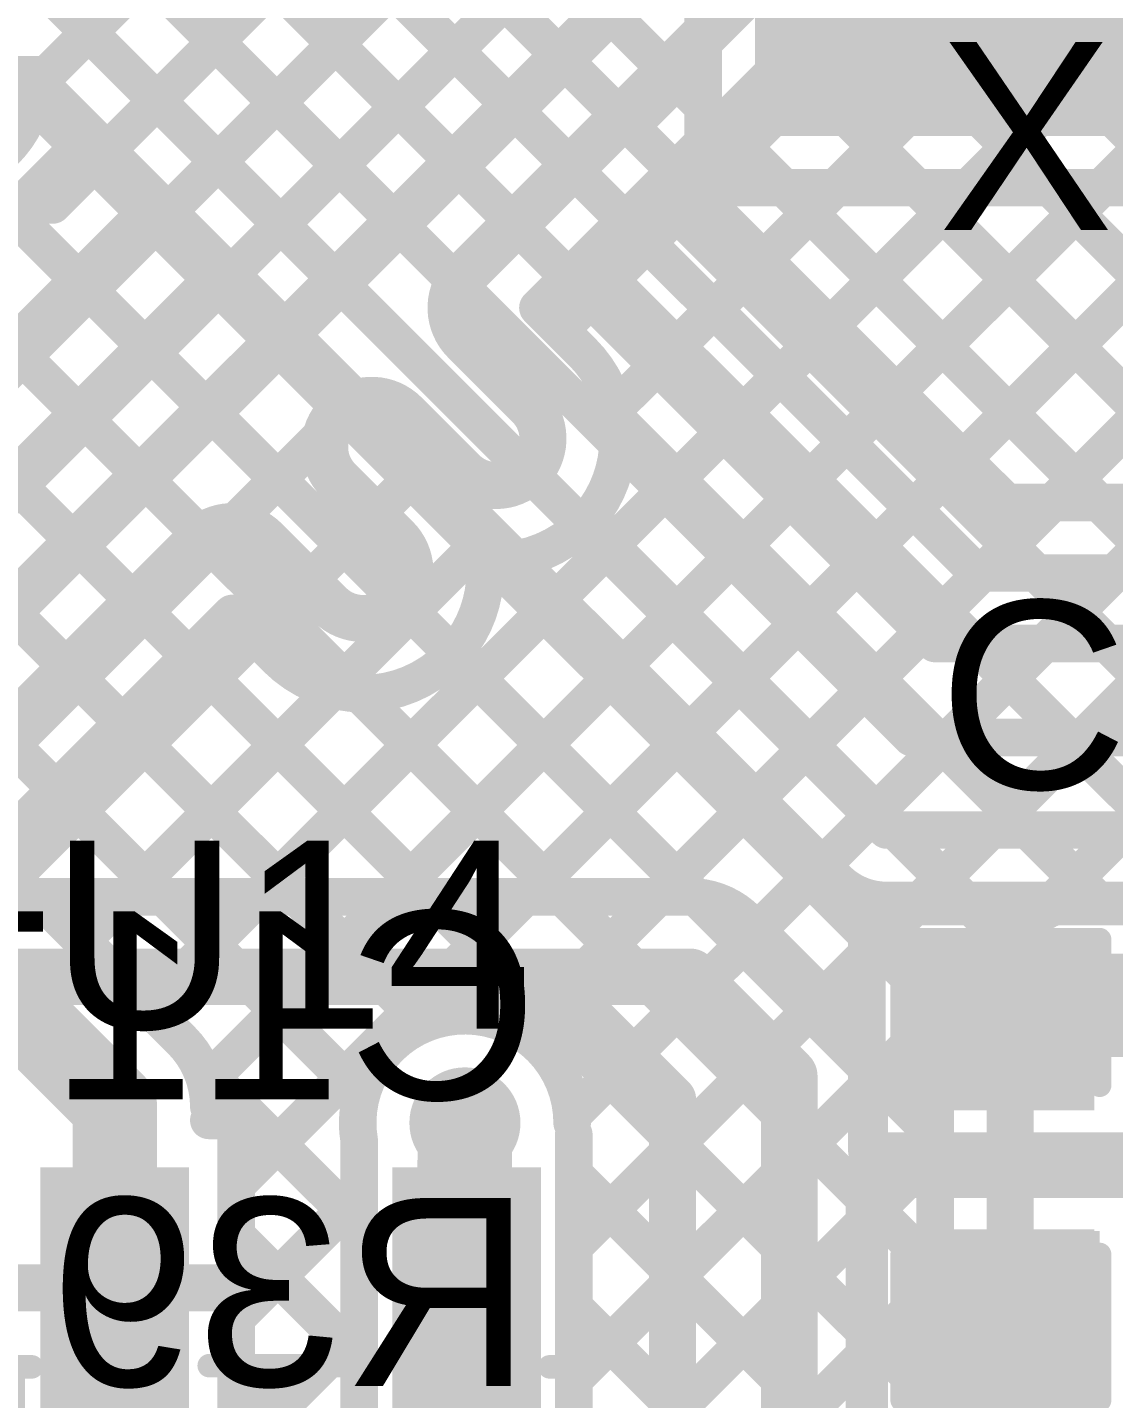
# Model space of a CAD drawing. Header units: millimetres. Extents: x -0.64 to 2.98, y -0.65 to 2.86.
# Drawn here: x 1.339 to 1.57, y -0.1967 to 0.0951 of the extents above; entities that cross this region are included whole.
import ezdxf

# ---------------------------------------------------------------- set-up
doc = ezdxf.new("R2010")
doc.units = ezdxf.units.MM
doc.header["$MEASUREMENT"] = 0
for name, color, linetype in [('BottomLayer', 5, 'Continuous'), ('BottomOverlay', 54, 'Continuous'), ('BottomSolder', 6, 'Continuous'), ('Mechanical2', 216, 'Continuous'), ('TopLayer', 1, 'Continuous'), ('TopOverlay', 2, 'Continuous'), ('TopPaste', 8, 'Continuous'), ('TopSolder', 216, 'Continuous'), ('ViaHoleLayer', 16, 'Continuous')]:
    doc.layers.add(name, color=color, linetype=linetype)
doc.styles.add('Arial', font='', dxfattribs={"height": 0.2})
doc.styles.get('Arial').set_extended_font_data('Arial')

# ---------------------------------------------------------------- blocks, each defined once
blk = doc.blocks.new('C___0603_58')
at = {"layer": 'TopLayer'}
for points in [[(-0.015, 0.0175), (-0.015, -0.0175), (-0.045, -0.0175), (-0.045, 0.0175)], [(0.045, 0.0175), (0.045, -0.0175), (0.015, -0.0175), (0.015, 0.0175)]]:
    blk.add_hatch(color=1, dxfattribs=at).paths.add_polyline_path(points)
at = {"layer": 'TopPaste'}
for points in [[(-0.015, 0.0175), (-0.015, -0.0175), (-0.045, -0.0175), (-0.045, 0.0175)], [(0.045, 0.0175), (0.045, -0.0175), (0.015, -0.0175), (0.015, 0.0175)]]:
    blk.add_hatch(color=8, dxfattribs=at).paths.add_polyline_path(points)
at = {"layer": 'TopSolder'}
for points in [[(-0.0126378, 0.0198622), (-0.0126378, -0.0198622), (-0.0473622, -0.0198622), (-0.0473622, 0.0198622)], [(0.0473622, 0.0198622), (0.0473622, -0.0198622), (0.0126378, -0.0198622), (0.0126378, 0.0198622)]]:
    blk.add_hatch(color=216, dxfattribs=at).paths.add_polyline_path(points)
at = {"layer": 'TopOverlay', "const_width": 0.005}
for points in [[(-0.049, 0.021), (-0.018, 0.021)], [(-0.049, 0.021), (-0.049, -0.021)], [(0.018, 0.021), (0.049, 0.021)], [(0.049, 0.021), (0.049, -0.021)], [(-0.049, -0.021), (-0.018, -0.021)], [(0.018, -0.021), (0.049, -0.021)]]:
    blk.add_lwpolyline(points, dxfattribs=at)
at = {"layer": 'TopOverlay', "const_width": 0.0025}
for points in [[(-0.05025, 0.021, 1), (-0.04775, 0.021, 1)], [(-0.05025, 0.021, 1), (-0.04775, 0.021, 1)], [(-0.01925, 0.021, 1), (-0.01675, 0.021, 1)], [(0.01675, 0.021, 1), (0.01925, 0.021, 1)], [(0.04775, 0.021, 1), (0.05025, 0.021, 1)], [(0.04775, 0.021, 1), (0.05025, 0.021, 1)], [(-0.05025, -0.021, 1), (-0.04775, -0.021, 1)], [(-0.05025, -0.021, 1), (-0.04775, -0.021, 1)], [(-0.01925, -0.021, 1), (-0.01675, -0.021, 1)], [(0.01675, -0.021, 1), (0.01925, -0.021, 1)], [(0.04775, -0.021, 1), (0.05025, -0.021, 1)], [(0.04775, -0.021, 1), (0.05025, -0.021, 1)]]:
    blk.add_lwpolyline(points, format="xyb", close=True, dxfattribs=at)
blk = doc.blocks.new('SOT_23_5_93')
at = {"layer": 'TopLayer'}
for points in [[(-0.07283465, 0.0492126), (-0.02952755, 0.0492126), (-0.02952755, 0.0255906), (-0.07283465, 0.0255906)], [(0.02952755, 0.0492126), (0.07283465, 0.0492126), (0.07283465, 0.0255906), (0.02952755, 0.0255906)], [(-0.07283465, 0.011811), (-0.02952755, 0.011811), (-0.02952755, -0.011811), (-0.07283465, -0.011811)], [(-0.07283465, -0.0255906), (-0.02952755, -0.0255906), (-0.02952755, -0.0492126), (-0.07283465, -0.0492126)], [(0.02952755, -0.0255906), (0.07283465, -0.0255906), (0.07283465, -0.0492126), (0.02952755, -0.0492126)]]:
    blk.add_hatch(color=1, dxfattribs=at).paths.add_polyline_path(points)
at = {"layer": 'TopPaste'}
for points in [[(-0.07283465, 0.0492126), (-0.02952755, 0.0492126), (-0.02952755, 0.0255906), (-0.07283465, 0.0255906)], [(0.02952755, 0.0492126), (0.07283465, 0.0492126), (0.07283465, 0.0255906), (0.02952755, 0.0255906)], [(-0.07283465, 0.011811), (-0.02952755, 0.011811), (-0.02952755, -0.011811), (-0.07283465, -0.011811)], [(-0.07283465, -0.0255906), (-0.02952755, -0.0255906), (-0.02952755, -0.0492126), (-0.07283465, -0.0492126)], [(0.02952755, -0.0255906), (0.07283465, -0.0255906), (0.07283465, -0.0492126), (0.02952755, -0.0492126)]]:
    blk.add_hatch(color=8, dxfattribs=at).paths.add_polyline_path(points)
at = {"layer": 'TopSolder'}
for points in [[(-0.07683465, 0.0532126), (-0.02552755, 0.0532126), (-0.02552755, 0.0215906), (-0.07683465, 0.0215906)], [(0.02552755, 0.0532126), (0.07683465, 0.0532126), (0.07683465, 0.0215906), (0.02552755, 0.0215906)], [(-0.07683465, 0.015811), (-0.02552755, 0.015811), (-0.02552755, -0.015811), (-0.07683465, -0.015811)], [(-0.07683465, -0.0215906), (-0.02552755, -0.0215906), (-0.02552755, -0.0532126), (-0.07683465, -0.0532126)], [(0.02552755, -0.0215906), (0.07683465, -0.0215906), (0.07683465, -0.0532126), (0.02552755, -0.0532126)]]:
    blk.add_hatch(color=216, dxfattribs=at).paths.add_polyline_path(points)
at = {"layer": 'TopOverlay', "const_width": 0.005}
for points in [[(-0.0346064, 0.059), (-0.0346064, 0.055063)], [(-0.0346064, 0.059), (0.0343936, 0.059)], [(0.0343936, 0.059), (0.0343936, 0.055063)], [(-0.084, 0.042), (-0.084, 0.032)], [(-0.084, 0.042), (-0.079, 0.037)], [(-0.079, 0.037), (-0.084, 0.032)], [(0.0346457, 0.0173228), (0.0346457, -0.0164567)], [(-0.0346064, -0.055063), (-0.0346064, -0.059)], [(0.0343936, -0.055063), (0.0343936, -0.059)], [(-0.0346064, -0.059), (0.0343936, -0.059)]]:
    blk.add_lwpolyline(points, dxfattribs=at)
at = {"layer": 'TopOverlay', "const_width": 0.0025}
for points in [[(-0.0358564, 0.059, 1), (-0.0333564, 0.059, 1)], [(-0.0358564, 0.059, 1), (-0.0333564, 0.059, 1)], [(0.0331436, 0.059, 1), (0.0356436, 0.059, 1)], [(0.0331436, 0.059, 1), (0.0356436, 0.059, 1)], [(-0.0358564, 0.055063, 1), (-0.0333564, 0.055063, 1)], [(0.0331436, 0.055063, 1), (0.0356436, 0.055063, 1)], [(-0.08525, 0.042, 1), (-0.08275, 0.042, 1)], [(-0.08525, 0.042, 1), (-0.08275, 0.042, 1)], [(-0.08025, 0.037, 1), (-0.07775, 0.037, 1)], [(-0.08025, 0.037, 1), (-0.07775, 0.037, 1)], [(-0.08525, 0.032, 1), (-0.08275, 0.032, 1)], [(-0.08525, 0.032, 1), (-0.08275, 0.032, 1)], [(0.0333957, 0.0173228, 1), (0.0358957, 0.0173228, 1)], [(0.0333957, -0.0164567, 1), (0.0358957, -0.0164567, 1)], [(-0.0358564, -0.055063, 1), (-0.0333564, -0.055063, 1)], [(0.0331436, -0.055063, 1), (0.0356436, -0.055063, 1)], [(-0.0358564, -0.059, 1), (-0.0333564, -0.059, 1)], [(-0.0358564, -0.059, 1), (-0.0333564, -0.059, 1)], [(0.0331436, -0.059, 1), (0.0356436, -0.059, 1)], [(0.0331436, -0.059, 1), (0.0356436, -0.059, 1)]]:
    blk.add_lwpolyline(points, format="xyb", close=True, dxfattribs=at)

msp = doc.modelspace()

# ---------------------------------------------------------------- hatches: boundary and pattern name
at = {"layer": 'BottomLayer'}
h = msp.add_hatch(color=5, dxfattribs=at)
edge = h.paths.add_edge_path()
edge.add_arc((1.432, -0.138), 0.011811, 0, 360)
at = {"layer": 'BottomSolder'}
h = msp.add_hatch(color=6, dxfattribs=at)
edge = h.paths.add_edge_path()
edge.add_arc((1.432, -0.138), 0.0079055, 0, 360)
at = {"layer": 'TopLayer'}
for points in [[(1.623, 0.155), (1.4936922, 0.155), (1.4936922, 0.0720002), (1.623, 0.0720002)], [(1.528, -0.247), (1.567, -0.247), (1.567, -0.161), (1.528, -0.161)]]:
    msp.add_hatch(color=1, dxfattribs=at).paths.add_polyline_path(points)
h = msp.add_hatch(color=1, dxfattribs=at)
edge = h.paths.add_edge_path()
edge.add_arc((1.432, -0.138), 0.011811, 0, 360)
at = {"layer": 'TopSolder'}
h = msp.add_hatch(color=216, dxfattribs=at)
edge = h.paths.add_edge_path()
edge.add_arc((1.432, -0.138), 0.0079055, 0, 360)
at = {"layer": 'ViaHoleLayer'}
h = msp.add_hatch(color=16, dxfattribs=at)
edge = h.paths.add_edge_path()
edge.add_arc((1.432, -0.138), 0.0059055, 0, 360)

# ---------------------------------------------------------------- linework, layer by layer
at = {"layer": 'BottomLayer'}
for points, const_width in [([(1.3168186, 0.0038186), (1.8896152, 0.5766152)], 0.008), ([(1.291, -0.073), (1.938689, 0.574689)], 0.01), ([(1.3000074, -0.0396814), (1.908, 0.5683112)], 0.008), ([(1.4507279, 0.0612721), (1.956689, 0.5672332)], 0.01), ([(1.343, 0.085), (1.8163554, 0.5583554)], 0.008), ([(1.3443186, 0.0573186), (1.832, 0.545)], 0.008), ([(1.4620555, 0.0499723), (1.624, 0.2119168)], 0.008), ([(1.4522593, 0.030719), (1.624, 0.2024597)], 0.008), ([(1.4638069, 0.0139823), (1.624, 0.1741754)], 0.008), ([(1.3882073, -0.0899016), (1.624, 0.1458911)], 0.008), ([(1.4164916, -0.0899016), (1.624, 0.1176068)], 0.008), ([(1.5288956, 0.1168124), (1.790237, -0.144529)], 0.008), ([(1.5147535, 0.1026703), (1.7100709, -0.0926472)], 0.008), ([(1.4447759, -0.0899016), (1.624, 0.0893225)], 0.008), ([(1.5006113, 0.0885281), (1.6801394, -0.091)], 0.008), ([(1.318, 0.085), (1.343, 0.085)], 0.008), ([(1.4864692, 0.074386), (1.6518551, -0.091)], 0.008), ([(1.4319745, 0.0425187), (1.4507279, 0.0612721)], 0.01), ([(1.472327, 0.0602438), (1.6235708, -0.091)], 0.008), ([(1.4730602, -0.0899016), (1.624, 0.0610382)], 0.008), ([(1.0896814, 0.0573186), (1.3443186, 0.0573186)], 0.008), ([(1.4475308, 0.0354476), (1.4620277, 0.0499445)], 0.008), ([(1.4581849, 0.0461017), (1.5952865, -0.091)], 0.008), ([(1.4941438, -0.0971023), (1.6294246, 0.0381785)], 0.008), ([(1.4475308, 0.0354476), (1.4569354, 0.026043)], 0.008), ([(1.4319744, 0.0283764), (1.4319745, 0.0283765)], 0.01), ([(1.4319745, 0.0283765), (1.4456712, 0.0146798)], 0.01), ([(1.508286, -0.1112444), (1.6435668, 0.0240364)], 0.008), ([(1.5541329, -0.0936818), (1.6648148, 0.0170001)], 0.008), ([(1.4192466, 0.0128202), (1.4315291, 0.0005377)], 0.01), ([(1.4642714, 0.0117308), (1.5670022, -0.091)], 0.008), ([(1.4051044, -0.001322), (1.4173869, -0.0136045)], 0.01), ([(1.4456712, 0.0005376), (1.4456713, 0.0005377)], 0.01), ([(1.4577239, -0.010006), (1.5475453, -0.0998273)], 0.008), ([(1.3577279, -0.0317279), (1.3754059, -0.0140499)], 0.01), ([(1.3895481, -0.0140499), (1.4032448, -0.0277466)], 0.01), ([(1.4378129, -0.0183793), (1.53389, -0.1144564)], 0.008), ([(1.4173869, -0.0277467), (1.417387, -0.0277466)], 0.01), ([(1.3690555, -0.0430277), (1.382477, -0.0296062)], 0.008), ([(1.382477, -0.0296062), (1.3919172, -0.0390464)], 0.008), ([(1.2984558, -0.091), (1.3577279, -0.0317279)], 0.01), ([(1.3316387, -0.0899016), (1.3872055, -0.0343348)], 0.008), ([(1.373332, -0.0387512), (1.4244823, -0.0899016)], 0.008), ([(1.4294396, -0.0382903), (1.4810927, -0.0899434)], 0.008), ([(1.3221816, -0.0899016), (1.3690277, -0.0430555)], 0.008), ([(1.359923, -0.0899016), (1.4039424, -0.0458822)], 0.008), ([(1.4095286, -0.0466636), (1.4527666, -0.0899016)], 0.008), ([(1.3591898, -0.0528934), (1.396198, -0.0899016)], 0.008), ([(1.3450477, -0.0670355), (1.3679137, -0.0899016)], 0.008), ([(1.3309055, -0.0811777), (1.3396294, -0.0899016)], 0.008), ([(1.3221816, -0.0899016), (1.4799016, -0.0899016)], 0.008), ([(1.563, -0.091), (1.703, -0.091)], 0.008), ([(1.4919416, -0.0949), (1.5130016, -0.11596)], 0.008), ([(1.5367002, -0.1106724), (1.5516724, -0.0957002)], 0.008), ([(1.3140984, -0.1069016), (1.4799016, -0.1069016)], 0.012), ([(1.4799016, -0.1069016), (1.501, -0.128)], 0.012), ([(1.548, -0.122), (1.563, -0.107)], 0.01), ([(1.563, -0.107), (1.703, -0.107)], 0.01), ([(1.518, -0.1298147), (1.5346818, -0.1131329)], 0.008), ([(1.532, -0.3007414), (1.532, -0.122)], 0.008), ([(1.548, -0.317), (1.548, -0.122)], 0.01), ([(1.501, -0.3311126), (1.501, -0.128)], 0.012), ([(1.5179582, -0.1268089), (1.532, -0.1408507)], 0.008), ([(1.518, -0.324071), (1.518, -0.128)], 0.008), ([(1.432, -0.1389801), (1.432, -0.138)], 0.02), ([(1.431, -0.221), (1.432, -0.1389801)], 0.02), ([(1.518, -0.158099), (1.532, -0.144099)], 0.008), ([(1.518, -0.155135), (1.532, -0.169135)], 0.008), ([(1.518, -0.1863833), (1.532, -0.1723833)], 0.008), ([(1.518, -0.1834193), (1.532, -0.1974193)], 0.008)]:
    msp.add_lwpolyline(points, dxfattribs=dict(at, const_width=const_width))
for points, const_width in [([(1.4986113, 0.0885281, 1), (1.5026113, 0.0885281, 1)], 0.004), ([(1.341, 0.085, 1), (1.345, 0.085, 1)], 0.004), ([(1.341, 0.085, 1), (1.345, 0.085, 1)], 0.004), ([(1.4844692, 0.074386, 1), (1.4884692, 0.074386, 1)], 0.004), ([(1.4482279, 0.0612721, 1), (1.4532279, 0.0612721, 1)], 0.005), ([(1.4482279, 0.0612721, 1), (1.4532279, 0.0612721, 1)], 0.005), ([(1.470327, 0.0602438, 1), (1.474327, 0.0602438, 1)], 0.004), ([(1.3423186, 0.0573186, 1), (1.3463186, 0.0573186, 1)], 0.004), ([(1.3423186, 0.0573186, 1), (1.3463186, 0.0573186, 1)], 0.004), ([(1.4600277, 0.0499445, 1), (1.4640277, 0.0499445, 1)], 0.004), ([(1.4600555, 0.0499723, 1), (1.4640555, 0.0499723, 1)], 0.004), ([(1.4561849, 0.0461017, 1), (1.4601849, 0.0461017, 1)], 0.004), ([(1.4294745, 0.0425187, 1), (1.4344745, 0.0425187, 1)], 0.005), ([(1.4294745, 0.0425187, 1), (1.4344745, 0.0425187, 1)], 0.005), ([(1.4455308, 0.0354476, 1), (1.4495308, 0.0354476, 1)], 0.004), ([(1.4455308, 0.0354476, 1), (1.4495308, 0.0354476, 1)], 0.004), ([(1.4294744, 0.0283764, 1), (1.4344744, 0.0283764, 1)], 0.005), ([(1.4294745, 0.0283765, 1), (1.4344745, 0.0283765, 1)], 0.005), ([(1.4294745, 0.0283765, 1), (1.4344745, 0.0283765, 1)], 0.005), ([(1.4294745, 0.0283765, 1), (1.4344745, 0.0283765, 1)], 0.005), ([(1.4502593, 0.030719, 1), (1.4542593, 0.030719, 1)], 0.004), ([(1.4549354, 0.026043, 1), (1.4589354, 0.026043, 1)], 0.004), ([(1.454985, 0.0259936, 1), (1.458985, 0.0259936, 1)], 0.004), ([(1.4026044, 0.0128202, 1), (1.4076044, 0.0128202, 1)], 0.005), ([(1.4026044, 0.0128202, 1), (1.4076044, 0.0128202, 1)], 0.005), ([(1.4167466, 0.0128202, 1), (1.4217466, 0.0128202, 1)], 0.005), ([(1.4167467, 0.0128203, 1), (1.4217467, 0.0128203, 1)], 0.005), ([(1.4431712, 0.0146798, 1), (1.4481712, 0.0146798, 1)], 0.005), ([(1.4431713, 0.0146799, 1), (1.4481713, 0.0146799, 1)], 0.005), ([(1.4618069, 0.0139823, 1), (1.4658069, 0.0139823, 1)], 0.004), ([(1.4622714, 0.0117308, 1), (1.4662714, 0.0117308, 1)], 0.004), ([(1.4626002, 0.0076088, 1), (1.4666002, 0.0076088, 1)], 0.004), ([(1.4626002, 0.0076088, 1), (1.4666002, 0.0076088, 1)], 0.004), ([(1.4026044, -0.001322, 1), (1.4076044, -0.001322, 1)], 0.005), ([(1.4026044, -0.001322, 1), (1.4076044, -0.001322, 1)], 0.005), ([(1.4290291, 0.0005377, 1), (1.4340291, 0.0005377, 1)], 0.005), ([(1.4290291, 0.0005377, 1), (1.4340291, 0.0005377, 1)], 0.005), ([(1.4431712, 0.0005376, 1), (1.4481712, 0.0005376, 1)], 0.005), ([(1.4431712, 0.0005376, 1), (1.4481712, 0.0005376, 1)], 0.005), ([(1.4431713, 0.0005377, 1), (1.4481713, 0.0005377, 1)], 0.005), ([(1.4431713, 0.0005377, 1), (1.4481713, 0.0005377, 1)], 0.005), ([(1.4148869, -0.0136045, 1), (1.4198869, -0.0136045, 1)], 0.005), ([(1.414887, -0.0136044, 1), (1.419887, -0.0136044, 1)], 0.005), ([(1.4549847, -0.0107762, 1), (1.4589847, -0.0107762, 1)], 0.004), ([(1.454985, -0.010776, 1), (1.458985, -0.010776, 1)], 0.004), ([(1.4557239, -0.010006, 1), (1.4597239, -0.010006, 1)], 0.004), ([(1.3729059, -0.0140499, 1), (1.3779059, -0.0140499, 1)], 0.005), ([(1.3729059, -0.0140499, 1), (1.3779059, -0.0140499, 1)], 0.005), ([(1.3870481, -0.0140499, 1), (1.3920481, -0.0140499, 1)], 0.005), ([(1.3870481, -0.0140499, 1), (1.3920481, -0.0140499, 1)], 0.005), ([(1.4342054, -0.0182807, 1), (1.4382054, -0.0182807, 1)], 0.004), ([(1.4358129, -0.0183793, 1), (1.4398129, -0.0183793, 1)], 0.004), ([(1.4343159, -0.0206755, 1), (1.4383159, -0.0206755, 1)], 0.004), ([(1.4007448, -0.0277466, 1), (1.4057448, -0.0277466, 1)], 0.005), ([(1.4007448, -0.0277466, 1), (1.4057448, -0.0277466, 1)], 0.005), ([(1.4148869, -0.0277467, 1), (1.4198869, -0.0277467, 1)], 0.005), ([(1.4148869, -0.0277467, 1), (1.4198869, -0.0277467, 1)], 0.005), ([(1.414887, -0.0277466, 1), (1.419887, -0.0277466, 1)], 0.005), ([(1.414887, -0.0277466, 1), (1.419887, -0.0277466, 1)], 0.005), ([(1.380477, -0.0296062, 1), (1.384477, -0.0296062, 1)], 0.004), ([(1.380477, -0.0296062, 1), (1.384477, -0.0296062, 1)], 0.004), ([(1.3552279, -0.0317279, 1), (1.3602279, -0.0317279, 1)], 0.005), ([(1.3552279, -0.0317279, 1), (1.3602279, -0.0317279, 1)], 0.005), ([(1.3852055, -0.0343348, 1), (1.3892055, -0.0343348, 1)], 0.004), ([(1.371332, -0.0387512, 1), (1.375332, -0.0387512, 1)], 0.004), ([(1.4274396, -0.0382903, 1), (1.4314396, -0.0382903, 1)], 0.004), ([(1.3899172, -0.0390464, 1), (1.3939172, -0.0390464, 1)], 0.004), ([(1.3899311, -0.0390603, 1), (1.3939311, -0.0390603, 1)], 0.004), ([(1.4267004, -0.0390605, 1), (1.4307004, -0.0390605, 1)], 0.004), ([(1.4267007, -0.0390603, 1), (1.4307007, -0.0390603, 1)], 0.004), ([(1.3670277, -0.0430555, 1), (1.3710277, -0.0430555, 1)], 0.004), ([(1.3670555, -0.0430277, 1), (1.3710555, -0.0430277, 1)], 0.004), ([(1.4019424, -0.0458822, 1), (1.4059424, -0.0458822, 1)], 0.004), ([(1.4075286, -0.0466636, 1), (1.4115286, -0.0466636, 1)], 0.004), ([(1.3571898, -0.0528934, 1), (1.3611898, -0.0528934, 1)], 0.004), ([(1.3430477, -0.0670355, 1), (1.3470477, -0.0670355, 1)], 0.004), ([(1.3376294, -0.0899016, 1), (1.3416294, -0.0899016, 1)], 0.004), ([(1.357923, -0.0899016, 1), (1.361923, -0.0899016, 1)], 0.004), ([(1.3659137, -0.0899016, 1), (1.3699137, -0.0899016, 1)], 0.004), ([(1.3862073, -0.0899016, 1), (1.3902073, -0.0899016, 1)], 0.004), ([(1.394198, -0.0899016, 1), (1.398198, -0.0899016, 1)], 0.004), ([(1.4144916, -0.0899016, 1), (1.4184916, -0.0899016, 1)], 0.004), ([(1.4224823, -0.0899016, 1), (1.4264823, -0.0899016, 1)], 0.004), ([(1.4427759, -0.0899016, 1), (1.4467759, -0.0899016, 1)], 0.004), ([(1.4507666, -0.0899016, 1), (1.4547666, -0.0899016, 1)], 0.004), ([(1.4710602, -0.0899016, 1), (1.4750602, -0.0899016, 1)], 0.004), ([(1.4779016, -0.0899016, 1), (1.4819016, -0.0899016, 1)], 0.004), ([(1.4779016, -0.0899016, 1), (1.4819016, -0.0899016, 1)], 0.004), ([(1.4779016, -0.0899016, 1), (1.4819016, -0.0899016, 1)], 0.004), ([(1.4790927, -0.0899434, 1), (1.4830927, -0.0899434, 1)], 0.004), ([(1.561, -0.091, 1), (1.565, -0.091, 1)], 0.004), ([(1.561, -0.091, 1), (1.565, -0.091, 1)], 0.004), ([(1.561, -0.091, 1), (1.565, -0.091, 1)], 0.004), ([(1.5650022, -0.091, 1), (1.5690022, -0.091, 1)], 0.004), ([(1.5521329, -0.0936818, 1), (1.5561329, -0.0936818, 1)], 0.004), ([(1.4899224, -0.0948808, 1), (1.4939224, -0.0948808, 1)], 0.004), ([(1.4899416, -0.0949, 1), (1.4939416, -0.0949, 1)], 0.004), ([(1.4899416, -0.0949, 1), (1.4939416, -0.0949, 1)], 0.004), ([(1.4921438, -0.0971023, 1), (1.4961438, -0.0971023, 1)], 0.004), ([(1.5496724, -0.0957002, 1), (1.5536724, -0.0957002, 1)], 0.004), ([(1.5496724, -0.0957002, 1), (1.5536724, -0.0957002, 1)], 0.004), ([(1.5496863, -0.0956863, 1), (1.5536863, -0.0956863, 1)], 0.004), ([(1.5455453, -0.0998273, 1), (1.5495453, -0.0998273, 1)], 0.004), ([(1.4769016, -0.1069016, 1), (1.4829016, -0.1069016, 1)], 0.006), ([(1.4769016, -0.1069016, 1), (1.4829016, -0.1069016, 1)], 0.006), ([(1.5605, -0.107, 1), (1.5655, -0.107, 1)], 0.005), ([(1.5605, -0.107, 1), (1.5655, -0.107, 1)], 0.005), ([(1.506286, -0.1112444, 1), (1.510286, -0.1112444, 1)], 0.004), ([(1.5346863, -0.1106863, 1), (1.5386863, -0.1106863, 1)], 0.004), ([(1.5347002, -0.1106724, 1), (1.5387002, -0.1106724, 1)], 0.004), ([(1.5347002, -0.1106724, 1), (1.5387002, -0.1106724, 1)], 0.004), ([(1.53189, -0.1144564, 1), (1.53589, -0.1144564, 1)], 0.004), ([(1.5326818, -0.1131329, 1), (1.5366818, -0.1131329, 1)], 0.004), ([(1.5110016, -0.11596, 1), (1.5150016, -0.11596, 1)], 0.004), ([(1.5110016, -0.11596, 1), (1.5150016, -0.11596, 1)], 0.004), ([(1.5110208, -0.1159792, 1), (1.5150208, -0.1159792, 1)], 0.004), ([(1.53, -0.122, 1), (1.534, -0.122, 1)], 0.004), ([(1.53, -0.122, 1), (1.534, -0.122, 1)], 0.004), ([(1.53, -0.122, 1), (1.534, -0.122, 1)], 0.004), ([(1.5455, -0.122, 1), (1.5505, -0.122, 1)], 0.005), ([(1.5455, -0.122, 1), (1.5505, -0.122, 1)], 0.005), ([(1.498, -0.128, 1), (1.504, -0.128, 1)], 0.006), ([(1.498, -0.128, 1), (1.504, -0.128, 1)], 0.006), ([(1.5159582, -0.1268089, 1), (1.5199582, -0.1268089, 1)], 0.004), ([(1.516, -0.128, 1), (1.52, -0.128, 1)], 0.004), ([(1.516, -0.128, 1), (1.52, -0.128, 1)], 0.004), ([(1.516, -0.128, 1), (1.52, -0.128, 1)], 0.004), ([(1.427, -0.138, 1), (1.437, -0.138, 1)], 0.01), ([(1.516, -0.1298147, 1), (1.52, -0.1298147, 1)], 0.004), ([(1.427, -0.1389801, 1), (1.437, -0.1389801, 1)], 0.01), ([(1.427, -0.1389801, 1), (1.437, -0.1389801, 1)], 0.01), ([(1.53, -0.1408507, 1), (1.534, -0.1408507, 1)], 0.004), ([(1.53, -0.144099, 1), (1.534, -0.144099, 1)], 0.004), ([(1.516, -0.155135, 1), (1.52, -0.155135, 1)], 0.004), ([(1.516, -0.158099, 1), (1.52, -0.158099, 1)], 0.004), ([(1.53, -0.169135, 1), (1.534, -0.169135, 1)], 0.004), ([(1.53, -0.1723833, 1), (1.534, -0.1723833, 1)], 0.004), ([(1.516, -0.1834193, 1), (1.52, -0.1834193, 1)], 0.004), ([(1.516, -0.1863833, 1), (1.52, -0.1863833, 1)], 0.004), ([(1.53, -0.1974193, 1), (1.534, -0.1974193, 1)], 0.004)]:
    msp.add_lwpolyline(points, format="xyb", close=True, dxfattribs=dict(at, const_width=const_width))
for points, const_width in [([(1.4319745, 0.0283765, -0.4142177044959298), (1.4319745, 0.0425187)], 0.01), ([(1.456985, 0.0259936, -0.198912367379658), (1.4646002, 0.0076088)], 0.008), ([(1.4051044, 0.0128202, -0.4142177044959294), (1.4192467, 0.0128203)], 0.01), ([(1.4051044, -0.001322, -0.4142135623730951), (1.4051044, 0.0128202)], 0.01), ([(1.4456713, 0.0146799, -0.414217704495929), (1.4456712, 0.0005376)], 0.01), ([(1.4646002, 0.0076088, -0.198912367379658), (1.456985, -0.010776)], 0.008), ([(1.4456713, 0.0005377, -0.4142135623730951), (1.4315291, 0.0005377)], 0.01), ([(1.3754059, -0.0140499, -0.4142177045252189), (1.3895481, -0.0140499)], 0.01), ([(1.417387, -0.0136044, -0.414217704495929), (1.4173869, -0.0277467)], 0.01), ([(1.4569847, -0.0107762, -0.2229953487959258), (1.4362054, -0.0182807)], 0.008), ([(1.4363159, -0.0206755, -0.198912367379658), (1.4287007, -0.0390603)], 0.008), ([(1.417387, -0.0277466, -0.4142135623730951), (1.4032448, -0.0277466)], 0.01), ([(1.4287004, -0.0390605, -0.4142094202623934), (1.3919311, -0.0390603)], 0.008), ([(1.4799016, -0.0899016, -0.198912367379658), (1.4919224, -0.0948808)], 0.008), ([(1.4799016, -0.0899016, -0.1993267855441598), (1.4919416, -0.0949)], 0.008), ([(1.5516724, -0.0957002, -0.1992309445672491), (1.563, -0.091)], 0.008), ([(1.5516863, -0.0956863, -0.198912367379658), (1.563, -0.091)], 0.008), ([(1.532, -0.122, -0.1992309445672491), (1.5367002, -0.1106724)], 0.008), ([(1.532, -0.122, -0.198912367379658), (1.5366863, -0.1106863)], 0.008), ([(1.5130016, -0.11596, -0.1993267855441598), (1.518, -0.128)], 0.008), ([(1.5130208, -0.1159792, -0.198912367379658), (1.518, -0.128)], 0.008)]:
    msp.add_lwpolyline(points, format="xyb", dxfattribs=dict(at, const_width=const_width))
at = {"layer": 'BottomOverlay', "const_width": 0.01}
for points in [[(1.4571752, -0.114), (1.4611752, -0.118)], [(1.4611752, -0.118), (1.4761752, -0.133)], [(1.4761752, -0.268), (1.4761752, -0.133)]]:
    msp.add_lwpolyline(points, dxfattribs=at)
at = {"layer": 'BottomOverlay', "const_width": 0.005}
for points in [[(1.4546752, -0.114, 1), (1.4596752, -0.114, 1)], [(1.4586752, -0.118, 1), (1.4636752, -0.118, 1)], [(1.4586752, -0.118, 1), (1.4636752, -0.118, 1)], [(1.4736752, -0.133, 1), (1.4786752, -0.133, 1)], [(1.4736752, -0.133, 1), (1.4786752, -0.133, 1)]]:
    msp.add_lwpolyline(points, format="xyb", close=True, dxfattribs=at)
at = {"layer": 'Mechanical2', "const_width": 0.01}
msp.add_lwpolyline([(1.7578269, 2.8091652, -6.230382161824239), (0.6489649, 2.810288)], format="xyb", dxfattribs=at)
at = {"layer": 'TopLayer'}
for points, const_width in [([(1.3969161, 0.163939), (1.4826921, 0.078163)], 0.008), ([(1.4826921, 0.0610002), (1.4826921, 0.1630001)], 0.008), ([(1.322, 0.149), (1.527, -0.056)], 0.008), ([(1.348, 0.148), (1.532, -0.036)], 0.008), ([(1.3916298, 0.1495835), (1.5472133, -0.006)], 0.008), ([(1.3766298, 0.1433703), (1.5410001, -0.021)], 0.008), ([(1.314, 0.132), (1.521685, -0.075685)], 0.008), ([(1.4530925, 0.0881208), (1.4826921, 0.1177204)], 0.008), ([(1.4672346, 0.0739786), (1.4826921, 0.0894361)], 0.008), ([(1.567, 0.083), (1.703, 0.083)], 0.022), ([(1.340789, 0.0839978), (1.5110724, -0.0862856)], 0.008), ([(1.3400968, 0.0793368), (1.5175, -0.0980664)], 0.008), ([(1.1932172, -0.0869016), (1.3524528, 0.072334)], 0.008), ([(1.1797278, 0.07), (1.3386388, -0.088911)], 0.008), ([(1.2080121, 0.07), (1.4099965, -0.1319844)], 0.008), ([(1.2362964, 0.07), (1.4232361, -0.1169397)], 0.008), ([(1.2645807, 0.07), (1.517, -0.1824193)], 0.008), ([(1.292865, 0.07), (1.517, -0.154135)], 0.008), ([(1.3270767, 0.0640726), (1.5175, -0.1263507)], 0.008), ([(1.4826921, 0.0610002), (1.5669062, 0.0610002)], 0.008), ([(1.4955189, 0.0456943), (1.5108248, 0.0610002)], 0.008), ([(1.4998549, 0.0610002), (1.5668551, -0.006)], 0.008), ([(1.5096611, 0.0315522), (1.5391091, 0.0610002)], 0.008), ([(1.5238032, 0.01741), (1.5673932, 0.061)], 0.008), ([(1.5281392, 0.0610002), (1.5951394, -0.006)], 0.008), ([(1.5379454, 0.0032679), (1.5956775, 0.061)], 0.008), ([(1.5564235, 0.0610002), (1.6234237, -0.006)], 0.008), ([(1.5569618, -0.006), (1.6239618, 0.061)], 0.008), ([(1.5669062, 0.0610002), (1.634, 0.0610002)], 0.008), ([(1.567, 0.061), (1.6969716, 0.061)], 0.008), ([(1.2215015, -0.0869016), (1.3665949, 0.0581918)], 0.008), ([(1.2497858, -0.0869016), (1.3807371, 0.0440497)], 0.008), ([(1.2780701, -0.0869016), (1.3948792, 0.0299075)], 0.008), ([(1.3063544, -0.0869016), (1.4090214, 0.0157654)], 0.008), ([(1.3341765, -0.0873638), (1.4231635, 0.0016232)], 0.008), ([(1.5472133, -0.006), (1.7308874, -0.006)], 0.008), ([(1.3505544, -0.0992702), (1.4373057, -0.0125189)], 0.008), ([(1.5410001, -0.021), (1.962, -0.021)], 0.008), ([(1.3646965, -0.1134124), (1.4514478, -0.0266611)], 0.008), ([(1.532, -0.036), (1.97, -0.036)], 0.008), ([(1.376892, -0.1295012), (1.46559, -0.0408032)], 0.008), ([(1.3833471, -0.1513304), (1.4797321, -0.0549454)], 0.008), ([(1.527, -0.056), (1.6608388, -0.056)], 0.008), ([(1.4442221, -0.1187397), (1.4938743, -0.0690875)], 0.008), ([(1.521685, -0.075685), (1.652685, -0.075685)], 0.008), ([(1.4547607, -0.1364854), (1.5080164, -0.0832297)], 0.008), ([(1.521685, -0.090685), (1.6464718, -0.090685)], 0.008), ([(1.3440754, -0.0927912), (1.3716465, -0.1203623)], 0.008), ([(1.5175, -0.092), (1.5745, -0.092)], 0.008), ([(1.5175, -0.144), (1.5175, -0.092)], 0.008), ([(1.3299016, -0.1069016), (1.3575361, -0.1345361)], 0.018), ([(1.4551503, -0.1643801), (1.5175, -0.1020304)], 0.008), ([(1.546, -0.118), (1.581, -0.118)], 0.012), ([(1.3755267, -0.1257989), (1.4095283, -0.1598005)], 0.008), ([(1.3575361, -0.1731268), (1.3575361, -0.1345361)], 0.018), ([(1.432, -0.1727875), (1.432, -0.138)], 0.02), ([(1.4551503, -0.1926644), (1.5175, -0.1303147)], 0.008), ([(1.3775361, -0.1374732), (1.3833471, -0.1374732)], 0.008), ([(1.3833471, -0.2087804), (1.3833471, -0.1374732)], 0.008), ([(1.4551503, -0.2057804), (1.4551503, -0.1404732)], 0.008), ([(1.4095283, -0.2057804), (1.4095283, -0.1419197)], 0.008), ([(1.5175, -0.144), (1.5745, -0.144)], 0.008), ([(1.526099, -0.15), (1.532099, -0.144)], 0.008), ([(1.5351493, -0.144), (1.5411493, -0.15)], 0.008), ([(1.5543833, -0.15), (1.5603833, -0.144)], 0.008), ([(1.5634336, -0.144), (1.5694336, -0.15)], 0.008), ([(1.4551503, -0.1488539), (1.517, -0.2107036)], 0.008), ([(1.517, -0.15), (1.578, -0.15)], 0.008), ([(1.517, -0.2289879), (1.517, -0.15)], 0.008), ([(1.3833471, -0.1796147), (1.4095283, -0.1534335)], 0.008), ([(1.460599, -0.2155), (1.517, -0.159099)], 0.008), ([(1.3833471, -0.1619036), (1.4095283, -0.1880848)], 0.008), ([(1.3357251, -0.1731268), (1.3575361, -0.1731268)], 0.01), ([(1.3575361, -0.2047803), (1.3575361, -0.1731268)], 0.01), ([(1.3575361, -0.1731268), (1.3793471, -0.1731268)], 0.01), ([(1.4551503, -0.1771382), (1.4935121, -0.2155)], 0.008), ([(1.3833471, -0.207899), (1.4095283, -0.1817178)], 0.008), ([(1.4888833, -0.2155), (1.517, -0.1873833)], 0.008), ([(1.3833471, -0.1901879), (1.4351592, -0.242)], 0.008)]:
    msp.add_lwpolyline(points, dxfattribs=dict(at, const_width=const_width))
for points, const_width in [([(1.4806921, 0.0894361, 1), (1.4846921, 0.0894361, 1)], 0.004), ([(1.5615, 0.083, 1), (1.5725, 0.083, 1)], 0.011), ([(1.4510925, 0.0881208, 1), (1.4550925, 0.0881208, 1)], 0.004), ([(1.338789, 0.0839978, 1), (1.342789, 0.0839978, 1)], 0.004), ([(1.338789, 0.0839978, 1), (1.342789, 0.0839978, 1)], 0.004), ([(1.3380968, 0.0793368, 1), (1.3420968, 0.0793368, 1)], 0.004), ([(1.4806921, 0.078163, 1), (1.4846921, 0.078163, 1)], 0.004), ([(1.3504528, 0.072334, 1), (1.3544528, 0.072334, 1)], 0.004), ([(1.4652346, 0.0739786, 1), (1.4692346, 0.0739786, 1)], 0.004), ([(1.4806921, 0.0610002, 1), (1.4846921, 0.0610002, 1)], 0.004), ([(1.4806921, 0.0610002, 1), (1.4846921, 0.0610002, 1)], 0.004), ([(1.4978549, 0.0610002, 1), (1.5018549, 0.0610002, 1)], 0.004), ([(1.5088248, 0.0610002, 1), (1.5128248, 0.0610002, 1)], 0.004), ([(1.5261392, 0.0610002, 1), (1.5301392, 0.0610002, 1)], 0.004), ([(1.5371091, 0.0610002, 1), (1.5411091, 0.0610002, 1)], 0.004), ([(1.5544235, 0.0610002, 1), (1.5584235, 0.0610002, 1)], 0.004), ([(1.5649062, 0.0610002, 1), (1.5689062, 0.0610002, 1)], 0.004), ([(1.5649062, 0.0610002, 1), (1.5689062, 0.0610002, 1)], 0.004), ([(1.565, 0.061, 1), (1.569, 0.061, 1)], 0.004), ([(1.5653932, 0.061, 1), (1.5693932, 0.061, 1)], 0.004), ([(1.3645949, 0.0581918, 1), (1.3685949, 0.0581918, 1)], 0.004), ([(1.4935189, 0.0456943, 1), (1.4975189, 0.0456943, 1)], 0.004), ([(1.3787371, 0.0440497, 1), (1.3827371, 0.0440497, 1)], 0.004), ([(1.5076611, 0.0315522, 1), (1.5116611, 0.0315522, 1)], 0.004), ([(1.3928792, 0.0299075, 1), (1.3968792, 0.0299075, 1)], 0.004), ([(1.5218032, 0.01741, 1), (1.5258032, 0.01741, 1)], 0.004), ([(1.4070214, 0.0157654, 1), (1.4110214, 0.0157654, 1)], 0.004), ([(1.5359454, 0.0032679, 1), (1.5399454, 0.0032679, 1)], 0.004), ([(1.4211635, 0.0016232, 1), (1.4251635, 0.0016232, 1)], 0.004), ([(1.5452133, -0.006, 1), (1.5492133, -0.006, 1)], 0.004), ([(1.5452133, -0.006, 1), (1.5492133, -0.006, 1)], 0.004), ([(1.5549618, -0.006, 1), (1.5589618, -0.006, 1)], 0.004), ([(1.5648551, -0.006, 1), (1.5688551, -0.006, 1)], 0.004), ([(1.4353057, -0.0125189, 1), (1.4393057, -0.0125189, 1)], 0.004), ([(1.5390001, -0.021, 1), (1.5430001, -0.021, 1)], 0.004), ([(1.5390001, -0.021, 1), (1.5430001, -0.021, 1)], 0.004), ([(1.4494478, -0.0266611, 1), (1.4534478, -0.0266611, 1)], 0.004), ([(1.53, -0.036, 1), (1.534, -0.036, 1)], 0.004), ([(1.53, -0.036, 1), (1.534, -0.036, 1)], 0.004), ([(1.46359, -0.0408032, 1), (1.46759, -0.0408032, 1)], 0.004), ([(1.4777321, -0.0549454, 1), (1.4817321, -0.0549454, 1)], 0.004), ([(1.525, -0.056, 1), (1.529, -0.056, 1)], 0.004), ([(1.525, -0.056, 1), (1.529, -0.056, 1)], 0.004), ([(1.4918743, -0.0690875, 1), (1.4958743, -0.0690875, 1)], 0.004), ([(1.519685, -0.075685, 1), (1.523685, -0.075685, 1)], 0.004), ([(1.519685, -0.075685, 1), (1.523685, -0.075685, 1)], 0.004), ([(1.5060164, -0.0832297, 1), (1.5100164, -0.0832297, 1)], 0.004), ([(1.5090724, -0.0862856, 1), (1.5130724, -0.0862856, 1)], 0.004), ([(1.5090784, -0.0862916, 1), (1.5130784, -0.0862916, 1)], 0.004), ([(1.5090844, -0.0862976, 1), (1.5130844, -0.0862976, 1)], 0.004), ([(1.3366388, -0.088911, 1), (1.3406388, -0.088911, 1)], 0.004), ([(1.519685, -0.090685, 1), (1.523685, -0.090685, 1)], 0.004), ([(1.519685, -0.090685, 1), (1.523685, -0.090685, 1)], 0.004), ([(1.519685, -0.090685, 1), (1.523685, -0.090685, 1)], 0.004), ([(1.3420437, -0.0927595, 1), (1.3460437, -0.0927595, 1)], 0.004), ([(1.3420754, -0.0927912, 1), (1.3460754, -0.0927912, 1)], 0.004), ([(1.3420754, -0.0927912, 1), (1.3460754, -0.0927912, 1)], 0.004), ([(1.5155, -0.092, 1), (1.5195, -0.092, 1)], 0.004), ([(1.5155, -0.092, 1), (1.5195, -0.092, 1)], 0.004), ([(1.3485544, -0.0992702, 1), (1.3525544, -0.0992702, 1)], 0.004), ([(1.5155, -0.0980664, 1), (1.5195, -0.0980664, 1)], 0.004), ([(1.5155, -0.1020304, 1), (1.5195, -0.1020304, 1)], 0.004), ([(1.3626965, -0.1134124, 1), (1.3666965, -0.1134124, 1)], 0.004), ([(1.4212361, -0.1169397, 1), (1.4252361, -0.1169397, 1)], 0.004), ([(1.543, -0.118, 1), (1.549, -0.118, 1)], 0.006), ([(1.3696465, -0.1203623, 1), (1.3736465, -0.1203623, 1)], 0.004), ([(1.3696465, -0.1203623, 1), (1.3736465, -0.1203623, 1)], 0.004), ([(1.3696782, -0.120394, 1), (1.3736782, -0.120394, 1)], 0.004), ([(1.4422221, -0.1187397, 1), (1.4462221, -0.1187397, 1)], 0.004), ([(1.3735267, -0.1257989, 1), (1.3775267, -0.1257989, 1)], 0.004), ([(1.5155, -0.1263507, 1), (1.5195, -0.1263507, 1)], 0.004), ([(1.3530361, -0.1345361, 1), (1.3620361, -0.1345361, 1)], 0.009), ([(1.3530361, -0.1345361, 1), (1.3620361, -0.1345361, 1)], 0.009), ([(1.374892, -0.1295012, 1), (1.378892, -0.1295012, 1)], 0.004), ([(1.4079965, -0.1319844, 1), (1.4119965, -0.1319844, 1)], 0.004), ([(1.427, -0.138, 1), (1.437, -0.138, 1)], 0.01), ([(1.5155, -0.1303147, 1), (1.5195, -0.1303147, 1)], 0.004), ([(1.3755361, -0.1345361, 1), (1.3795361, -0.1345361, 1)], 0.004), ([(1.3755361, -0.1345361, 1), (1.3795361, -0.1345361, 1)], 0.004), ([(1.3755361, -0.1374732, 1), (1.3795361, -0.1374732, 1)], 0.004), ([(1.3813471, -0.1374732, 1), (1.3853471, -0.1374732, 1)], 0.004), ([(1.3813471, -0.1374732, 1), (1.3853471, -0.1374732, 1)], 0.004), ([(1.4527607, -0.1364854, 1), (1.4567607, -0.1364854, 1)], 0.004), ([(1.452811, -0.138, 1), (1.456811, -0.138, 1)], 0.004), ([(1.4531503, -0.1404732, 1), (1.4571503, -0.1404732, 1)], 0.004), ([(1.4075283, -0.1419197, 1), (1.4115283, -0.1419197, 1)], 0.004), ([(1.4075283, -0.1419197, 1), (1.4115283, -0.1419197, 1)], 0.004), ([(1.5155, -0.144, 1), (1.5195, -0.144, 1)], 0.004), ([(1.5155, -0.144, 1), (1.5195, -0.144, 1)], 0.004), ([(1.530099, -0.144, 1), (1.534099, -0.144, 1)], 0.004), ([(1.5331493, -0.144, 1), (1.5371493, -0.144, 1)], 0.004), ([(1.5583833, -0.144, 1), (1.5623833, -0.144, 1)], 0.004), ([(1.5614336, -0.144, 1), (1.5654336, -0.144, 1)], 0.004), ([(1.4531503, -0.1488539, 1), (1.4571503, -0.1488539, 1)], 0.004), ([(1.3813471, -0.1513304, 1), (1.3853471, -0.1513304, 1)], 0.004), ([(1.515, -0.15, 1), (1.519, -0.15, 1)], 0.004), ([(1.515, -0.15, 1), (1.519, -0.15, 1)], 0.004), ([(1.524099, -0.15, 1), (1.528099, -0.15, 1)], 0.004), ([(1.5391493, -0.15, 1), (1.5431493, -0.15, 1)], 0.004), ([(1.5523833, -0.15, 1), (1.5563833, -0.15, 1)], 0.004), ([(1.5674336, -0.15, 1), (1.5714336, -0.15, 1)], 0.004), ([(1.4075283, -0.1534335, 1), (1.4115283, -0.1534335, 1)], 0.004), ([(1.515, -0.154135, 1), (1.519, -0.154135, 1)], 0.004), ([(1.4075283, -0.1598005, 1), (1.4115283, -0.1598005, 1)], 0.004), ([(1.515, -0.159099, 1), (1.519, -0.159099, 1)], 0.004), ([(1.3813471, -0.1619036, 1), (1.3853471, -0.1619036, 1)], 0.004), ([(1.4531503, -0.1643801, 1), (1.4571503, -0.1643801, 1)], 0.004), ([(1.427, -0.1727875, 1), (1.437, -0.1727875, 1)], 0.01), ([(1.3530361, -0.1731268, 1), (1.3620361, -0.1731268, 1)], 0.009), ([(1.3332251, -0.1731268, 1), (1.3382251, -0.1731268, 1)], 0.005), ([(1.3550361, -0.1731268, 1), (1.3600361, -0.1731268, 1)], 0.005), ([(1.3550361, -0.1731268, 1), (1.3600361, -0.1731268, 1)], 0.005), ([(1.3550361, -0.1731268, 1), (1.3600361, -0.1731268, 1)], 0.005), ([(1.3768471, -0.1731268, 1), (1.3818471, -0.1731268, 1)], 0.005), ([(1.4531503, -0.1771382, 1), (1.4571503, -0.1771382, 1)], 0.004), ([(1.3813471, -0.1796147, 1), (1.3853471, -0.1796147, 1)], 0.004), ([(1.4075283, -0.1817178, 1), (1.4115283, -0.1817178, 1)], 0.004), ([(1.515, -0.1824193, 1), (1.519, -0.1824193, 1)], 0.004), ([(1.515, -0.1873833, 1), (1.519, -0.1873833, 1)], 0.004), ([(1.3813471, -0.1901879, 1), (1.3853471, -0.1901879, 1)], 0.004), ([(1.4075283, -0.1880848, 1), (1.4115283, -0.1880848, 1)], 0.004), ([(1.4531503, -0.1926644, 1), (1.4571503, -0.1926644, 1)], 0.004)]:
    msp.add_lwpolyline(points, format="xyb", close=True, dxfattribs=dict(at, const_width=const_width))
at = {"layer": 'TopLayer', "const_width": 0.008}
for points in [[(1.340789, 0.0839978, -0.6768383023152731), (1.3008145, 0.07)], [(1.3299016, -0.0869016, -0.1994957694203662), (1.3440754, -0.0927912)], [(1.3299016, -0.0869016, -0.198912367379658), (1.3440437, -0.0927595)], [(1.521685, -0.090685, -0.198912367379658), (1.5110784, -0.0862916)], [(1.521685, -0.090685, -0.1987644589967543), (1.5110844, -0.0862976)], [(1.4095283, -0.1419197, -1.090301171222851), (1.454811, -0.138)], [(1.3716465, -0.1203623, -0.1994957694203662), (1.3775361, -0.1345361)], [(1.3716782, -0.120394, -0.198912367379658), (1.3775361, -0.1345361)]]:
    msp.add_lwpolyline(points, format="xyb", dxfattribs=at)

# ---------------------------------------------------------------- block references
at = {"rotation": 90}
for name, p in [('C___0603_58', (1.546, -0.148)), ('SOT_23_5_93', (1.3949377, -0.2243079))]:
    msp.add_blockref(name, p, dxfattribs=at)

# ---------------------------------------------------------------- texts
at = {"layer": 'BottomOverlay', "style": 'Arial', "text_generation_flag": 2}
for s, p in [('C117', (1.4476451, -0.1329935)), ('R39', (1.4463161, -0.1939935))]:
    msp.add_text(s, height=0.04, dxfattribs=at).set_placement(p)
at = {"layer": 'TopOverlay', "style": 'Arial'}
for s, p in [('X3', (1.5326775, 0.0520065)), ('C28', (1.5326921, -0.0669377)), ('U14', (1.3436921, -0.1179377))]:
    msp.add_text(s, height=0.04, dxfattribs=at).set_placement(p)

doc.saveas('drawing.dxf')
